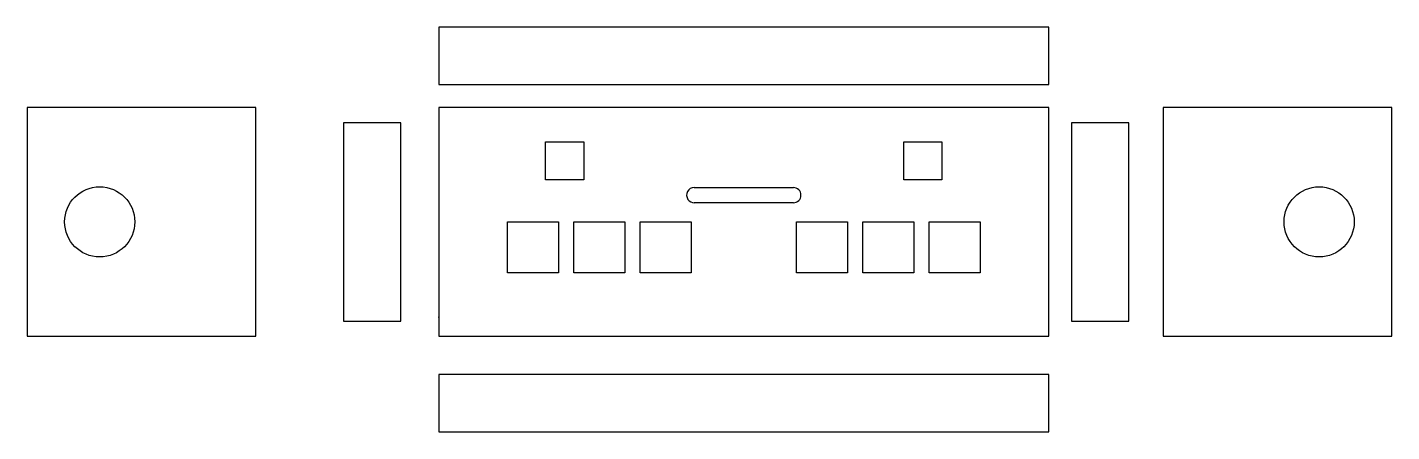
# Model space of a CAD drawing. Header units: centimetres. Extents: x -54 to 125, y -15 to 38.
import ezdxf

# ---------------------------------------------------------------- set-up
doc = ezdxf.new("R2010")
doc.units = ezdxf.units.CM
doc.header["$MEASUREMENT"] = 0
for name, color, linetype in [('ongeki 1.0 v2 v1_Sketch32', 7, 'Continuous'), ('ongeki 1.0 v2 v1_Sketch33', 7, 'Continuous'), ('ongeki 1.0 v2 v1_Sketch34', 7, 'Continuous'), ('ongeki 1.0 v2 v1_Sketch35', 7, 'Continuous'), ('ongeki 1.0 v2 v1_Sketch36', 7, 'Continuous'), ('ongeki 1.0 v2 v1_Sketch37', 7, 'Continuous'), ('ongeki 1.0 v2 v1_Sketch38', 7, 'Continuous')]:
    doc.layers.add(name, color=color, linetype=linetype)

msp = doc.modelspace()

# ---------------------------------------------------------------- linework, layer by layer
at = {"layer": 'ongeki 1.0 v2 v1_Sketch32'}
for p, q in [((80, 27.5, 12.5), (0, 27.5, 12.5)), ((0, 27.5, 12.5), (0, -2.5, 12.5)), ((80, -2.5, 12.5), (80, 27.5, 12.5)), ((14, 23, 12.5), (19, 23, 12.5)), ((14, 18, 12.5), (14, 23, 12.5)), ((19, 23, 12.5), (19, 18, 12.5)), ((61, 23, 12.5), (66, 23, 12.5)), ((61, 18, 12.5), (61, 23, 12.5)), ((66, 23, 12.5), (66, 18, 12.5)), ((19, 18, 12.5), (14, 18, 12.5)), ((66, 18, 12.5), (61, 18, 12.5)), ((33.5, 17, 12.5), (46.5, 17, 12.5)), ((32.68, 15.43, 12.5), (32.68, 15.43, 12.5)), ((46.5, 15, 12.5), (33.5, 15, 12.5)), ((47.5, 16, 12.5), (47.5, 16, 12.5)), ((9, 12.5, 12.5), (15.7, 12.5, 12.5)), ((9, 5.8, 12.5), (9, 12.5, 12.5)), ((15.7, 12.5, 12.5), (15.7, 5.8, 12.5)), ((17.7, 5.8, 12.5), (17.7, 12.5, 12.5)), ((17.7, 12.5, 12.5), (24.4, 12.5, 12.5)), ((24.4, 12.5, 12.5), (24.4, 5.8, 12.5)), ((26.4, 5.8, 12.5), (26.4, 12.5, 12.5)), ((26.4, 12.5, 12.5), (33.1, 12.5, 12.5)), ((33.1, 12.5, 12.5), (33.1, 5.8, 12.5)), ((46.9, 12.5, 12.5), (53.6, 12.5, 12.5)), ((46.9, 5.8, 12.5), (46.9, 12.5, 12.5)), ((53.6, 12.5, 12.5), (53.6, 5.8, 12.5)), ((55.6, 12.5, 12.5), (62.3, 12.5, 12.5)), ((55.6, 5.8, 12.5), (55.6, 12.5, 12.5)), ((62.3, 12.5, 12.5), (62.3, 5.8, 12.5)), ((64.3, 5.8, 12.5), (64.3, 12.5, 12.5)), ((64.3, 12.5, 12.5), (71, 12.5, 12.5)), ((71, 12.5, 12.5), (71, 5.8, 12.5)), ((15.7, 5.8, 12.5), (9, 5.8, 12.5)), ((24.4, 5.8, 12.5), (17.7, 5.8, 12.5)), ((33.1, 5.8, 12.5), (26.4, 5.8, 12.5)), ((53.6, 5.8, 12.5), (46.9, 5.8, 12.5)), ((62.3, 5.8, 12.5), (55.6, 5.8, 12.5)), ((71, 5.8, 12.5), (64.3, 5.8, 12.5)), ((0, -2.5, 12.5), (80, -2.5, 12.5))]:
    msp.add_line(p, q, dxfattribs=at)
for centre, start, end in [((33.5, 16, 12.5), 90, 214.7119), ((46.5, 16, 12.5), 0.0001, 90), ((33.5, 16, 12.5), 214.7122, 270.0001), ((46.5, 16, 12.5), 270.0001, 0.0001)]:
    msp.add_arc(centre, 1, start, end, dxfattribs=at)
msp.add_point((0, 0, 12.5), dxfattribs=at)
at = {"layer": 'ongeki 1.0 v2 v1_Sketch33'}
for p, q in [((0, 38, 4.5), (0, 30.5, 4.5)), ((80, 38, 4.5), (0, 38, 4.5)), ((80, 30.5, 4.5), (80, 38, 4.5)), ((0, 30.5, 4.5), (80, 30.5, 4.5))]:
    msp.add_line(p, q, dxfattribs=at)
msp.add_point((0, 0, 4.5), dxfattribs=at)
at = {"layer": 'ongeki 1.0 v2 v1_Sketch34'}
for p, q in [((0, -7.5, 4.5), (0, -15, 4.5)), ((80, -7.5, 4.5), (0, -7.5, 4.5)), ((80, -15, 4.5), (80, -7.5, 4.5)), ((0, -15, 4.5), (80, -15, 4.5))]:
    msp.add_line(p, q, dxfattribs=at)
msp.add_point((0, 0, 4.5), dxfattribs=at)
at = {"layer": 'ongeki 1.0 v2 v1_Sketch35'}
for p, q in [((-5, 25.5, 4.5), (-12.5, 25.5, 4.5)), ((-12.5, 25.5, 4.5), (-12.5, -0.5, 4.5)), ((-5, -0.5, 4.5), (-5, 25.5, 4.5)), ((-12.5, -0.5, 4.5), (-5, -0.5, 4.5))]:
    msp.add_line(p, q, dxfattribs=at)
msp.add_point((0, 0, 4.5), dxfattribs=at)
at = {"layer": 'ongeki 1.0 v2 v1_Sketch36'}
for p, q in [((-54, 27.5, 6.5), (-54, -2.5, 6.5)), ((-24, 27.5, 6.5), (-54, 27.5, 6.5)), ((-24, -2.5, 6.5), (-24, 27.5, 6.5)), ((-54, -2.5, 6.5), (-24, -2.5, 6.5))]:
    msp.add_line(p, q, dxfattribs=at)
msp.add_circle((-44.5, 12.5, 6.5), 4.6, dxfattribs=at)
msp.add_point((0, 0, 6.5), dxfattribs=at)
at = {"layer": 'ongeki 1.0 v2 v1_Sketch37'}
for p, q in [((83, 25.5, 2.5), (83, -0.5, 2.5)), ((90.5, 25.5, 2.5), (83, 25.5, 2.5)), ((90.5, -0.5, 2.5), (90.5, 25.5, 2.5)), ((83, -0.5, 2.5), (90.5, -0.5, 2.5))]:
    msp.add_line(p, q, dxfattribs=at)
msp.add_point((0, 0, 2.5), dxfattribs=at)
at = {"layer": 'ongeki 1.0 v2 v1_Sketch38'}
for p, q in [((125, 27.5, 2.5), (95, 27.5, 2.5)), ((95, 27.5, 2.5), (95, -2.5, 2.5)), ((125, -2.5, 2.5), (125, 27.5, 2.5)), ((95, -2.5, 2.5), (125, -2.5, 2.5))]:
    msp.add_line(p, q, dxfattribs=at)
msp.add_circle((115.48, 12.5, 2.5), 4.6, dxfattribs=at)
msp.add_point((0, 0, 2.5), dxfattribs=at)

doc.saveas('drawing.dxf')
